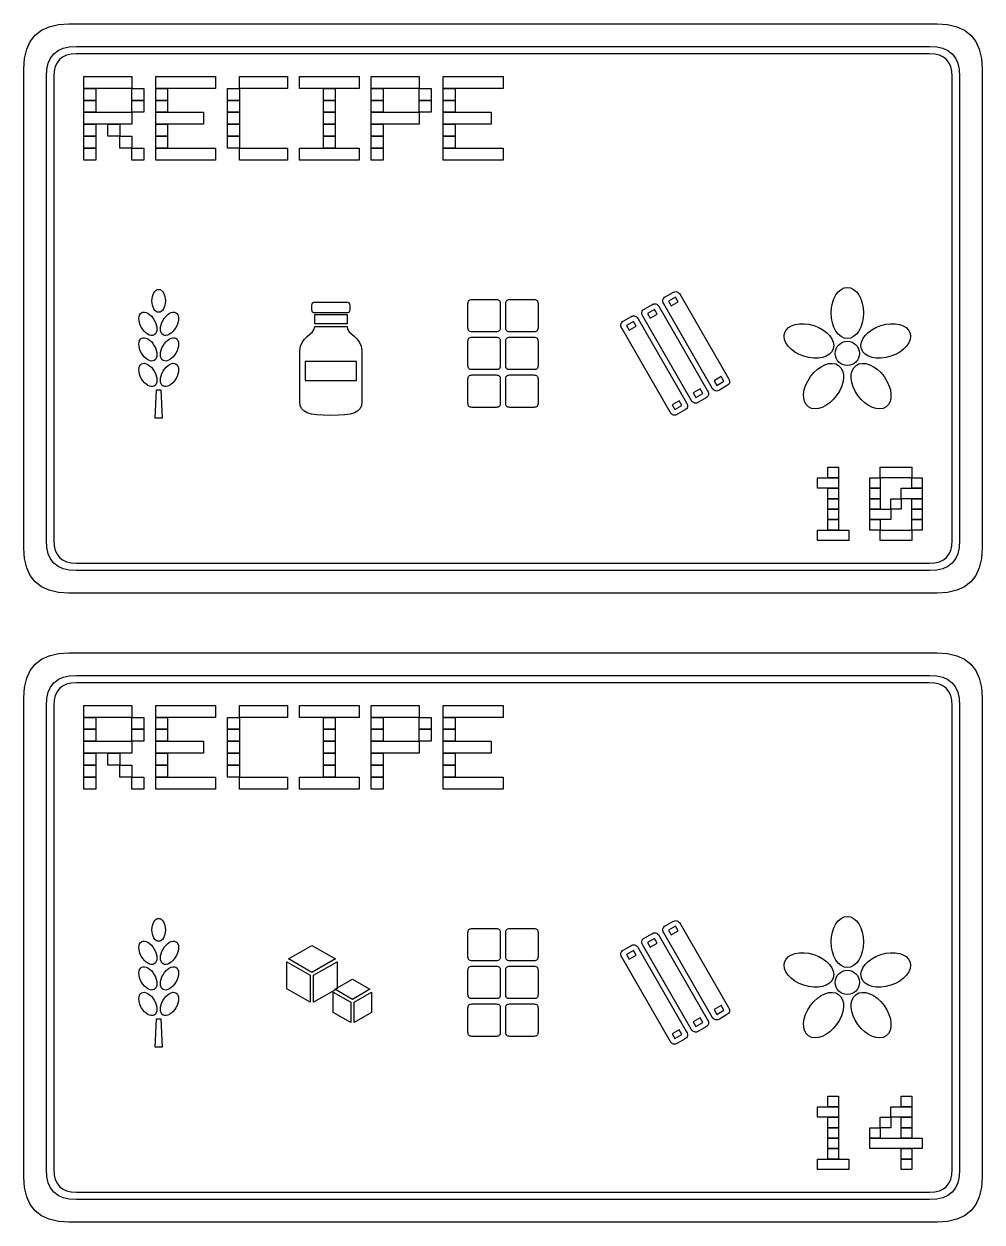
# Model space of a CAD drawing. Extents: x 4 to 296, y 4 to 595.
# Drawn here: x 72 to 136, y 147 to 227 of the extents above; entities that cross this region are included whole.
import ezdxf

# ---------------------------------------------------------------- set-up
doc = ezdxf.new("R2010")
doc.units = 0
doc.layers.add('CUT', color=1, linetype='CONTINUOUS')
doc.layers.add('RASTER', color=7, linetype='CONTINUOUS')

msp = doc.modelspace()

# ---------------------------------------------------------------- linework, layer by layer
at = {"layer": 'CUT'}
for points in [[(72, 224), (72.047, 224.703), (72.188, 225.313), (72.422, 225.828), (72.75, 226.25), (73.172, 226.578), (73.688, 226.813), (74.297, 226.953), (75, 227), (133, 227), (133.703, 226.953), (134.313, 226.813), (134.828, 226.578), (135.25, 226.25), (135.578, 225.828), (135.813, 225.313), (135.953, 224.703), (136, 224), (136, 192), (135.953, 191.297), (135.813, 190.688), (135.578, 190.172), (135.25, 189.75), (134.828, 189.422), (134.313, 189.188), (133.703, 189.047), (133, 189), (75, 189), (74.297, 189.047), (73.688, 189.188), (73.172, 189.422), (72.75, 189.75), (72.422, 190.172), (72.188, 190.688), (72.047, 191.297), (72, 192)], [(72, 182), (72.047, 182.703), (72.188, 183.313), (72.422, 183.828), (72.75, 184.25), (73.172, 184.578), (73.688, 184.813), (74.297, 184.953), (75, 185), (133, 185), (133.703, 184.953), (134.313, 184.813), (134.828, 184.578), (135.25, 184.25), (135.578, 183.828), (135.813, 183.313), (135.953, 182.703), (136, 182), (136, 150), (135.953, 149.297), (135.813, 148.688), (135.578, 148.172), (135.25, 147.75), (134.828, 147.422), (134.313, 147.188), (133.703, 147.047), (133, 147), (75, 147), (74.297, 147.047), (73.688, 147.188), (73.172, 147.422), (72.75, 147.75), (72.422, 148.172), (72.188, 148.688), (72.047, 149.297), (72, 150)]]:
    msp.add_lwpolyline(points, close=True, dxfattribs=at)
at = {"layer": 'RASTER'}
for points in [[(73.5, 223.5), (73.531, 223.969), (73.625, 224.375), (73.781, 224.719), (74, 225), (74.281, 225.219), (74.625, 225.375), (75.031, 225.469), (75.5, 225.5), (132.5, 225.5), (132.969, 225.469), (133.375, 225.375), (133.719, 225.219), (134, 225), (134.219, 224.719), (134.375, 224.375), (134.469, 223.969), (134.5, 223.5), (134.5, 192.5), (134.469, 192.031), (134.375, 191.625), (134.219, 191.281), (134, 191), (133.719, 190.781), (133.375, 190.625), (132.969, 190.531), (132.5, 190.5), (75.5, 190.5), (75.031, 190.531), (74.625, 190.625), (74.281, 190.781), (74, 191), (73.781, 191.281), (73.625, 191.625), (73.531, 192.031), (73.5, 192.5)], [(74, 223.5), (74, 192.5), (74.023, 192.148), (74.094, 191.844), (74.211, 191.586), (74.375, 191.375), (74.586, 191.211), (74.844, 191.094), (75.148, 191.023), (75.5, 191), (132.5, 191), (132.852, 191.023), (133.156, 191.094), (133.414, 191.211), (133.625, 191.375), (133.789, 191.586), (133.906, 191.844), (133.977, 192.148), (134, 192.5), (134, 223.5), (133.977, 223.852), (133.906, 224.156), (133.789, 224.414), (133.625, 224.625), (133.414, 224.789), (133.156, 224.906), (132.852, 224.977), (132.5, 225), (75.5, 225), (75.148, 224.977), (74.844, 224.906), (74.586, 224.789), (74.375, 224.625), (74.211, 224.414), (74.094, 224.156), (74.023, 223.852), (74, 223.5)], [(76, 223.5), (79.2, 223.5), (79.2, 222.7), (76, 222.7)], [(80.8, 223.5), (84.8, 223.5), (84.8, 222.7), (80.8, 222.7)], [(86.4, 223.5), (89.6, 223.5), (89.6, 222.7), (86.4, 222.7)], [(90.4, 223.5), (94.4, 223.5), (94.4, 222.7), (90.4, 222.7)], [(95.2, 223.5), (98.4, 223.5), (98.4, 222.7), (95.2, 222.7)], [(100, 223.5), (104, 223.5), (104, 222.7), (100, 222.7)], [(76, 222.7), (76.8, 222.7), (76.8, 221.9), (76, 221.9)], [(79.2, 222.7), (80, 222.7), (80, 221.9), (79.2, 221.9)], [(80.8, 222.7), (81.6, 222.7), (81.6, 221.9), (80.8, 221.9)], [(85.6, 222.7), (86.4, 222.7), (86.4, 221.9), (85.6, 221.9)], [(92, 222.7), (92.8, 222.7), (92.8, 221.9), (92, 221.9)], [(95.2, 222.7), (96, 222.7), (96, 221.9), (95.2, 221.9)], [(98.4, 222.7), (99.2, 222.7), (99.2, 221.9), (98.4, 221.9)], [(100, 222.7), (100.8, 222.7), (100.8, 221.9), (100, 221.9)], [(76, 221.9), (76.8, 221.9), (76.8, 221.1), (76, 221.1)], [(79.2, 221.9), (80, 221.9), (80, 221.1), (79.2, 221.1)], [(80.8, 221.9), (81.6, 221.9), (81.6, 221.1), (80.8, 221.1)], [(85.6, 221.9), (86.4, 221.9), (86.4, 221.1), (85.6, 221.1)], [(92, 221.9), (92.8, 221.9), (92.8, 221.1), (92, 221.1)], [(95.2, 221.9), (96, 221.9), (96, 221.1), (95.2, 221.1)], [(98.4, 221.9), (99.2, 221.9), (99.2, 221.1), (98.4, 221.1)], [(100, 221.9), (100.8, 221.9), (100.8, 221.1), (100, 221.1)], [(76, 221.1), (79.2, 221.1), (79.2, 220.3), (76, 220.3)], [(80.8, 221.1), (84, 221.1), (84, 220.3), (80.8, 220.3)], [(85.6, 221.1), (86.4, 221.1), (86.4, 220.3), (85.6, 220.3)], [(92, 221.1), (92.8, 221.1), (92.8, 220.3), (92, 220.3)], [(95.2, 221.1), (98.4, 221.1), (98.4, 220.3), (95.2, 220.3)], [(100, 221.1), (103.2, 221.1), (103.2, 220.3), (100, 220.3)], [(76, 220.3), (76.8, 220.3), (76.8, 219.5), (76, 219.5)], [(77.6, 220.3), (78.4, 220.3), (78.4, 219.5), (77.6, 219.5)], [(80.8, 220.3), (81.6, 220.3), (81.6, 219.5), (80.8, 219.5)], [(85.6, 220.3), (86.4, 220.3), (86.4, 219.5), (85.6, 219.5)], [(92, 220.3), (92.8, 220.3), (92.8, 219.5), (92, 219.5)], [(95.2, 220.3), (96, 220.3), (96, 219.5), (95.2, 219.5)], [(100, 220.3), (100.8, 220.3), (100.8, 219.5), (100, 219.5)], [(76, 219.5), (76.8, 219.5), (76.8, 218.7), (76, 218.7)], [(78.4, 219.5), (79.2, 219.5), (79.2, 218.7), (78.4, 218.7)], [(80.8, 219.5), (81.6, 219.5), (81.6, 218.7), (80.8, 218.7)], [(85.6, 219.5), (86.4, 219.5), (86.4, 218.7), (85.6, 218.7)], [(92, 219.5), (92.8, 219.5), (92.8, 218.7), (92, 218.7)], [(95.2, 219.5), (96, 219.5), (96, 218.7), (95.2, 218.7)], [(100, 219.5), (100.8, 219.5), (100.8, 218.7), (100, 218.7)], [(76, 218.7), (76.8, 218.7), (76.8, 217.9), (76, 217.9)], [(79.2, 218.7), (80, 218.7), (80, 217.9), (79.2, 217.9)], [(80.8, 218.7), (84.8, 218.7), (84.8, 217.9), (80.8, 217.9)], [(86.4, 218.7), (89.6, 218.7), (89.6, 217.9), (86.4, 217.9)], [(90.4, 218.7), (94.4, 218.7), (94.4, 217.9), (90.4, 217.9)], [(95.2, 218.7), (96, 218.7), (96, 217.9), (95.2, 217.9)], [(100, 218.7), (104, 218.7), (104, 217.9), (100, 217.9)], [(81.45, 208.51), (81.441, 208.356), (81.415, 208.212), (81.373, 208.082), (81.318, 207.969), (81.252, 207.876), (81.175, 207.805), (81.091, 207.761), (81, 207.745), (80.909, 207.761), (80.825, 207.805), (80.748, 207.876), (80.682, 207.969), (80.627, 208.082), (80.585, 208.212), (80.559, 208.356), (80.55, 208.51), (80.559, 208.664), (80.585, 208.808), (80.627, 208.938), (80.682, 209.051), (80.748, 209.144), (80.825, 209.215), (80.909, 209.259), (81, 209.275), (81.091, 209.259), (81.175, 209.215), (81.252, 209.144), (81.318, 209.051), (81.373, 208.938), (81.415, 208.808), (81.441, 208.664), (81.45, 208.51)], [(114.737, 208.301), (114.7, 208.377), (114.678, 208.449), (114.672, 208.516), (114.68, 208.58), (114.704, 208.639), (114.744, 208.694), (114.799, 208.746), (114.869, 208.793), (115.337, 209.063), (115.413, 209.1), (115.484, 209.122), (115.552, 209.129), (115.616, 209.12), (115.675, 209.096), (115.73, 209.056), (115.781, 209.001), (115.829, 208.931), (119.069, 203.319), (119.106, 203.243), (119.128, 203.171), (119.134, 203.104), (119.126, 203.04), (119.101, 202.981), (119.062, 202.926), (119.007, 202.874), (118.937, 202.827), (118.469, 202.557), (118.393, 202.52), (118.321, 202.498), (118.254, 202.491), (118.19, 202.5), (118.131, 202.524), (118.076, 202.564), (118.024, 202.619), (117.977, 202.689)], [(128.08, 207.7), (128.058, 207.355), (127.995, 207.034), (127.896, 206.744), (127.764, 206.491), (127.604, 206.282), (127.42, 206.124), (127.218, 206.025), (127, 205.99), (126.782, 206.025), (126.58, 206.124), (126.396, 206.282), (126.236, 206.491), (126.104, 206.744), (126.005, 207.034), (125.942, 207.355), (125.92, 207.7), (125.942, 208.045), (126.005, 208.366), (126.104, 208.656), (126.236, 208.909), (126.396, 209.118), (126.58, 209.276), (126.782, 209.375), (127, 209.41), (127.218, 209.375), (127.42, 209.276), (127.604, 209.118), (127.764, 208.909), (127.896, 208.656), (127.995, 208.366), (128.058, 208.045), (128.08, 207.7)], [(91.24, 208.24), (91.243, 208.282), (91.251, 208.319), (91.265, 208.35), (91.285, 208.375), (91.31, 208.395), (91.341, 208.409), (91.378, 208.417), (91.42, 208.42), (93.58, 208.42), (93.622, 208.417), (93.659, 208.409), (93.69, 208.395), (93.715, 208.375), (93.735, 208.35), (93.749, 208.319), (93.757, 208.282), (93.76, 208.24), (93.76, 207.88), (93.757, 207.838), (93.749, 207.801), (93.735, 207.77), (93.715, 207.745), (93.69, 207.725), (93.659, 207.711), (93.622, 207.703), (93.58, 207.7), (91.42, 207.7), (91.378, 207.703), (91.341, 207.711), (91.31, 207.725), (91.285, 207.745), (91.265, 207.77), (91.251, 207.801), (91.243, 207.838), (91.24, 207.88)], [(101.66, 208.33), (101.664, 208.393), (101.677, 208.448), (101.698, 208.495), (101.727, 208.532), (101.765, 208.562), (101.812, 208.583), (101.867, 208.596), (101.93, 208.6), (103.55, 208.6), (103.613, 208.596), (103.668, 208.583), (103.715, 208.562), (103.753, 208.533), (103.782, 208.495), (103.803, 208.448), (103.816, 208.393), (103.82, 208.33), (103.82, 206.71), (103.816, 206.647), (103.803, 206.592), (103.782, 206.545), (103.753, 206.507), (103.715, 206.478), (103.668, 206.457), (103.613, 206.444), (103.55, 206.44), (101.93, 206.44), (101.867, 206.444), (101.812, 206.457), (101.765, 206.478), (101.728, 206.508), (101.698, 206.545), (101.677, 206.592), (101.664, 206.647), (101.66, 206.71)], [(104.18, 208.33), (104.184, 208.393), (104.197, 208.448), (104.218, 208.495), (104.248, 208.532), (104.285, 208.562), (104.332, 208.583), (104.387, 208.596), (104.45, 208.6), (106.07, 208.6), (106.133, 208.596), (106.188, 208.583), (106.235, 208.562), (106.273, 208.533), (106.302, 208.495), (106.323, 208.448), (106.336, 208.393), (106.34, 208.33), (106.34, 206.71), (106.336, 206.647), (106.323, 206.592), (106.302, 206.545), (106.273, 206.507), (106.235, 206.478), (106.188, 206.457), (106.133, 206.444), (106.07, 206.44), (104.45, 206.44), (104.387, 206.444), (104.332, 206.457), (104.285, 206.478), (104.248, 206.508), (104.218, 206.545), (104.197, 206.592), (104.184, 206.647), (104.18, 206.71)], [(113.334, 207.491), (113.297, 207.567), (113.275, 207.639), (113.269, 207.706), (113.277, 207.77), (113.302, 207.829), (113.341, 207.884), (113.396, 207.936), (113.466, 207.983), (113.934, 208.253), (114.01, 208.29), (114.081, 208.312), (114.149, 208.319), (114.213, 208.31), (114.272, 208.286), (114.327, 208.246), (114.379, 208.191), (114.426, 208.121), (117.666, 202.509), (117.703, 202.433), (117.725, 202.361), (117.731, 202.294), (117.723, 202.23), (117.698, 202.171), (117.659, 202.116), (117.604, 202.064), (117.534, 202.017), (117.066, 201.747), (116.99, 201.71), (116.919, 201.688), (116.851, 201.681), (116.787, 201.69), (116.728, 201.714), (116.673, 201.754), (116.621, 201.809), (116.574, 201.879)], [(115.049, 208.481), (115.229, 208.169), (115.697, 208.439), (115.517, 208.751), (115.049, 208.481)], [(80.709, 207.227), (80.786, 207.073), (80.841, 206.92), (80.874, 206.771), (80.885, 206.631), (80.874, 206.504), (80.841, 206.394), (80.785, 206.304), (80.708, 206.24), (80.612, 206.205), (80.507, 206.201), (80.395, 206.228), (80.279, 206.281), (80.164, 206.361), (80.051, 206.464), (79.946, 206.588), (79.851, 206.733), (79.774, 206.887), (79.719, 207.04), (79.686, 207.189), (79.675, 207.329), (79.686, 207.456), (79.719, 207.566), (79.775, 207.656), (79.853, 207.72), (79.948, 207.755), (80.053, 207.759), (80.165, 207.732), (80.281, 207.679), (80.396, 207.599), (80.509, 207.496), (80.614, 207.372), (80.709, 207.227)], [(82.149, 206.733), (82.054, 206.588), (81.949, 206.464), (81.836, 206.361), (81.721, 206.281), (81.605, 206.228), (81.493, 206.201), (81.388, 206.205), (81.293, 206.24), (81.215, 206.304), (81.159, 206.394), (81.126, 206.504), (81.115, 206.631), (81.126, 206.771), (81.159, 206.92), (81.214, 207.073), (81.291, 207.227), (81.386, 207.372), (81.491, 207.496), (81.604, 207.599), (81.719, 207.679), (81.835, 207.732), (81.947, 207.759), (82.052, 207.755), (82.148, 207.72), (82.225, 207.656), (82.281, 207.566), (82.314, 207.456), (82.325, 207.329), (82.314, 207.189), (82.281, 207.04), (82.226, 206.887), (82.149, 206.733)], [(91.42, 207.61), (93.58, 207.61), (93.58, 206.98), (91.42, 206.98)], [(111.931, 206.681), (111.894, 206.757), (111.872, 206.829), (111.866, 206.896), (111.874, 206.96), (111.899, 207.019), (111.938, 207.074), (111.993, 207.126), (112.063, 207.173), (112.531, 207.443), (112.607, 207.48), (112.679, 207.502), (112.746, 207.509), (112.81, 207.5), (112.869, 207.476), (112.924, 207.436), (112.976, 207.381), (113.023, 207.311), (116.263, 201.699), (116.3, 201.623), (116.322, 201.551), (116.328, 201.484), (116.32, 201.42), (116.296, 201.361), (116.256, 201.306), (116.201, 201.254), (116.131, 201.207), (115.663, 200.937), (115.587, 200.9), (115.516, 200.878), (115.448, 200.871), (115.384, 200.88), (115.325, 200.904), (115.27, 200.944), (115.219, 200.999), (115.171, 201.069)], [(113.646, 207.671), (113.826, 207.359), (114.294, 207.629), (114.114, 207.941), (113.646, 207.671)], [(91.42, 206.8), (93.58, 206.8), (93.623, 206.612), (93.735, 206.446), (93.893, 206.287), (94.075, 206.125), (94.257, 205.946), (94.415, 205.737), (94.527, 205.486), (94.57, 205.18), (94.57, 201.76), (94.54, 201.515), (94.449, 201.316), (94.295, 201.159), (94.075, 201.04), (93.788, 200.955), (93.431, 200.899), (93.002, 200.869), (92.5, 200.86), (91.998, 200.869), (91.569, 200.899), (91.212, 200.955), (90.925, 201.04), (90.705, 201.159), (90.551, 201.316), (90.46, 201.515), (90.43, 201.76), (90.43, 205.18), (90.473, 205.486), (90.585, 205.737), (90.743, 205.946), (90.925, 206.125), (91.107, 206.287), (91.265, 206.446), (91.377, 206.612), (91.42, 206.8)], [(112.243, 206.861), (112.423, 206.549), (112.891, 206.819), (112.711, 207.131), (112.243, 206.861)], [(124.766, 206.861), (125.087, 206.734), (125.373, 206.575), (125.618, 206.391), (125.818, 206.187), (125.967, 205.97), (126.061, 205.747), (126.093, 205.524), (126.058, 205.306), (125.958, 205.11), (125.801, 204.948), (125.594, 204.822), (125.346, 204.734), (125.065, 204.687), (124.758, 204.682), (124.433, 204.722), (124.098, 204.807), (123.777, 204.935), (123.492, 205.094), (123.246, 205.278), (123.046, 205.482), (122.897, 205.698), (122.804, 205.921), (122.772, 206.145), (122.806, 206.363), (122.906, 206.559), (123.064, 206.721), (123.27, 206.847), (123.518, 206.934), (123.8, 206.982), (124.107, 206.986), (124.431, 206.947), (124.766, 206.861)], [(129.902, 204.807), (129.567, 204.722), (129.242, 204.682), (128.935, 204.687), (128.654, 204.734), (128.406, 204.822), (128.199, 204.948), (128.042, 205.11), (127.942, 205.306), (127.907, 205.524), (127.939, 205.747), (128.033, 205.97), (128.182, 206.187), (128.382, 206.391), (128.627, 206.575), (128.913, 206.734), (129.234, 206.861), (129.569, 206.947), (129.893, 206.986), (130.2, 206.982), (130.482, 206.934), (130.73, 206.847), (130.936, 206.721), (131.094, 206.559), (131.194, 206.363), (131.228, 206.145), (131.196, 205.921), (131.103, 205.698), (130.954, 205.482), (130.754, 205.278), (130.508, 205.094), (130.223, 204.935), (129.902, 204.807)], [(80.709, 205.517), (80.786, 205.363), (80.841, 205.21), (80.874, 205.061), (80.885, 204.921), (80.874, 204.794), (80.841, 204.684), (80.785, 204.594), (80.708, 204.53), (80.612, 204.495), (80.507, 204.491), (80.395, 204.518), (80.279, 204.571), (80.164, 204.651), (80.051, 204.754), (79.946, 204.878), (79.851, 205.023), (79.774, 205.177), (79.719, 205.33), (79.686, 205.479), (79.675, 205.619), (79.686, 205.746), (79.719, 205.856), (79.775, 205.946), (79.853, 206.01), (79.948, 206.045), (80.053, 206.049), (80.165, 206.022), (80.281, 205.969), (80.396, 205.889), (80.509, 205.786), (80.614, 205.662), (80.709, 205.517)], [(82.149, 205.023), (82.054, 204.878), (81.949, 204.754), (81.836, 204.651), (81.721, 204.571), (81.605, 204.518), (81.493, 204.491), (81.388, 204.495), (81.293, 204.53), (81.215, 204.594), (81.159, 204.684), (81.126, 204.794), (81.115, 204.921), (81.126, 205.061), (81.159, 205.21), (81.214, 205.363), (81.291, 205.517), (81.386, 205.662), (81.491, 205.786), (81.604, 205.889), (81.719, 205.969), (81.835, 206.022), (81.947, 206.049), (82.052, 206.045), (82.148, 206.01), (82.225, 205.946), (82.281, 205.856), (82.314, 205.746), (82.325, 205.619), (82.314, 205.479), (82.281, 205.33), (82.226, 205.177), (82.149, 205.023)], [(101.66, 205.81), (101.664, 205.873), (101.677, 205.928), (101.698, 205.975), (101.727, 206.013), (101.765, 206.042), (101.812, 206.063), (101.867, 206.076), (101.93, 206.08), (103.55, 206.08), (103.613, 206.076), (103.668, 206.063), (103.715, 206.042), (103.753, 206.013), (103.782, 205.975), (103.803, 205.928), (103.816, 205.873), (103.82, 205.81), (103.82, 204.19), (103.816, 204.127), (103.803, 204.072), (103.782, 204.025), (103.753, 203.988), (103.715, 203.958), (103.668, 203.937), (103.613, 203.924), (103.55, 203.92), (101.93, 203.92), (101.867, 203.924), (101.812, 203.937), (101.765, 203.958), (101.728, 203.987), (101.698, 204.025), (101.677, 204.072), (101.664, 204.127), (101.66, 204.19)], [(104.18, 205.81), (104.184, 205.873), (104.197, 205.928), (104.218, 205.975), (104.248, 206.013), (104.285, 206.042), (104.332, 206.063), (104.387, 206.076), (104.45, 206.08), (106.07, 206.08), (106.133, 206.076), (106.188, 206.063), (106.235, 206.042), (106.273, 206.013), (106.302, 205.975), (106.323, 205.928), (106.336, 205.873), (106.34, 205.81), (106.34, 204.19), (106.336, 204.127), (106.323, 204.072), (106.302, 204.025), (106.273, 203.988), (106.235, 203.958), (106.188, 203.937), (106.133, 203.924), (106.07, 203.92), (104.45, 203.92), (104.387, 203.924), (104.332, 203.937), (104.285, 203.958), (104.248, 203.987), (104.218, 204.025), (104.197, 204.072), (104.184, 204.127), (104.18, 204.19)], [(80.709, 203.808), (80.786, 203.653), (80.841, 203.5), (80.874, 203.351), (80.885, 203.211), (80.874, 203.084), (80.841, 202.974), (80.785, 202.884), (80.708, 202.82), (80.612, 202.785), (80.507, 202.781), (80.395, 202.808), (80.279, 202.861), (80.164, 202.941), (80.051, 203.044), (79.946, 203.168), (79.851, 203.313), (79.774, 203.467), (79.719, 203.62), (79.686, 203.769), (79.675, 203.909), (79.686, 204.036), (79.719, 204.146), (79.775, 204.236), (79.853, 204.3), (79.948, 204.335), (80.053, 204.339), (80.165, 204.312), (80.281, 204.259), (80.396, 204.179), (80.509, 204.076), (80.614, 203.952), (80.709, 203.808)], [(82.149, 203.313), (82.054, 203.168), (81.949, 203.044), (81.836, 202.941), (81.721, 202.861), (81.605, 202.808), (81.493, 202.781), (81.388, 202.785), (81.293, 202.82), (81.215, 202.884), (81.159, 202.974), (81.126, 203.084), (81.115, 203.211), (81.126, 203.351), (81.159, 203.5), (81.214, 203.653), (81.291, 203.808), (81.386, 203.952), (81.491, 204.076), (81.604, 204.179), (81.719, 204.259), (81.835, 204.312), (81.947, 204.339), (82.052, 204.335), (82.148, 204.3), (82.225, 204.236), (82.281, 204.146), (82.314, 204.036), (82.325, 203.909), (82.314, 203.769), (82.281, 203.62), (82.226, 203.467), (82.149, 203.313)], [(90.79, 204.46), (90.79, 203.2), (94.21, 203.2), (94.21, 204.46), (90.79, 204.46)], [(124.539, 203.45), (124.76, 203.716), (124.999, 203.939), (125.25, 204.116), (125.506, 204.243), (125.758, 204.318), (125.999, 204.337), (126.222, 204.299), (126.418, 204.199), (126.574, 204.043), (126.679, 203.843), (126.735, 203.608), (126.742, 203.345), (126.699, 203.063), (126.609, 202.769), (126.472, 202.473), (126.287, 202.181), (126.066, 201.915), (125.827, 201.692), (125.576, 201.516), (125.32, 201.389), (125.068, 201.314), (124.827, 201.294), (124.604, 201.332), (124.408, 201.432), (124.252, 201.588), (124.147, 201.788), (124.091, 202.023), (124.084, 202.286), (124.126, 202.569), (124.217, 202.862), (124.354, 203.159), (124.539, 203.45)], [(127.713, 202.181), (127.528, 202.473), (127.391, 202.769), (127.301, 203.063), (127.258, 203.345), (127.265, 203.608), (127.321, 203.843), (127.426, 204.043), (127.582, 204.199), (127.778, 204.299), (128.001, 204.337), (128.242, 204.318), (128.494, 204.243), (128.75, 204.116), (129.001, 203.939), (129.24, 203.716), (129.461, 203.45), (129.646, 203.159), (129.783, 202.862), (129.874, 202.569), (129.916, 202.286), (129.909, 202.023), (129.853, 201.788), (129.748, 201.588), (129.592, 201.432), (129.396, 201.332), (129.173, 201.294), (128.932, 201.314), (128.68, 201.389), (128.424, 201.516), (128.173, 201.692), (127.934, 201.915), (127.713, 202.181)], [(101.66, 203.29), (101.664, 203.353), (101.677, 203.408), (101.698, 203.455), (101.727, 203.493), (101.765, 203.522), (101.812, 203.543), (101.867, 203.556), (101.93, 203.56), (103.55, 203.56), (103.613, 203.556), (103.668, 203.543), (103.715, 203.522), (103.753, 203.493), (103.782, 203.455), (103.803, 203.408), (103.816, 203.353), (103.82, 203.29), (103.82, 201.67), (103.816, 201.607), (103.803, 201.552), (103.782, 201.505), (103.753, 201.467), (103.715, 201.438), (103.668, 201.417), (103.613, 201.404), (103.55, 201.4), (101.93, 201.4), (101.867, 201.404), (101.812, 201.417), (101.765, 201.438), (101.728, 201.467), (101.698, 201.505), (101.677, 201.552), (101.664, 201.607), (101.66, 201.67)], [(104.18, 203.29), (104.184, 203.353), (104.197, 203.408), (104.218, 203.455), (104.248, 203.493), (104.285, 203.522), (104.332, 203.543), (104.387, 203.556), (104.45, 203.56), (106.07, 203.56), (106.133, 203.556), (106.188, 203.543), (106.235, 203.522), (106.273, 203.493), (106.302, 203.455), (106.323, 203.408), (106.336, 203.353), (106.34, 203.29), (106.34, 201.67), (106.336, 201.607), (106.323, 201.552), (106.302, 201.505), (106.273, 201.467), (106.235, 201.438), (106.188, 201.417), (106.133, 201.404), (106.07, 201.4), (104.45, 201.4), (104.387, 201.404), (104.332, 201.417), (104.285, 201.438), (104.248, 201.467), (104.218, 201.505), (104.197, 201.552), (104.184, 201.607), (104.18, 201.67)], [(118.109, 203.181), (118.289, 202.869), (118.757, 203.139), (118.577, 203.451), (118.109, 203.181)], [(80.865, 202.57), (81.135, 202.57), (81.225, 200.68), (80.775, 200.68)], [(116.706, 202.371), (116.886, 202.059), (117.354, 202.329), (117.174, 202.641), (116.706, 202.371)], [(115.303, 201.561), (115.483, 201.249), (115.951, 201.519), (115.771, 201.831), (115.303, 201.561)], [(125.7, 197.4), (126.4, 197.4), (126.4, 196.7), (125.7, 196.7)], [(129.2, 197.4), (131.3, 197.4), (131.3, 196.7), (129.2, 196.7)], [(125, 196.7), (126.4, 196.7), (126.4, 196), (125, 196)], [(125.7, 196), (126.4, 196), (126.4, 195.3), (125.7, 195.3)], [(128.5, 196.7), (129.2, 196.7), (129.2, 196), (128.5, 196)], [(128.5, 196), (129.2, 196), (129.2, 195.3), (128.5, 195.3)], [(130.6, 196), (132, 196), (132, 195.3), (130.6, 195.3)], [(131.3, 196.7), (132, 196.7), (132, 196), (131.3, 196)], [(125.7, 195.3), (126.4, 195.3), (126.4, 194.6), (125.7, 194.6)], [(128.5, 195.3), (129.2, 195.3), (129.2, 194.6), (128.5, 194.6)], [(129.9, 195.3), (130.6, 195.3), (130.6, 194.6), (129.9, 194.6)], [(131.3, 195.3), (132, 195.3), (132, 194.6), (131.3, 194.6)], [(125.7, 194.6), (126.4, 194.6), (126.4, 193.9), (125.7, 193.9)], [(128.5, 194.6), (129.9, 194.6), (129.9, 193.9), (128.5, 193.9)], [(131.3, 194.6), (132, 194.6), (132, 193.9), (131.3, 193.9)], [(125.7, 193.9), (126.4, 193.9), (126.4, 193.2), (125.7, 193.2)], [(128.5, 193.9), (129.2, 193.9), (129.2, 193.2), (128.5, 193.2)], [(131.3, 193.9), (132, 193.9), (132, 193.2), (131.3, 193.2)], [(125, 193.2), (127.1, 193.2), (127.1, 192.5), (125, 192.5)], [(129.2, 193.2), (131.3, 193.2), (131.3, 192.5), (129.2, 192.5)], [(73.5, 181.5), (73.531, 181.969), (73.625, 182.375), (73.781, 182.719), (74, 183), (74.281, 183.219), (74.625, 183.375), (75.031, 183.469), (75.5, 183.5), (132.5, 183.5), (132.969, 183.469), (133.375, 183.375), (133.719, 183.219), (134, 183), (134.219, 182.719), (134.375, 182.375), (134.469, 181.969), (134.5, 181.5), (134.5, 150.5), (134.469, 150.031), (134.375, 149.625), (134.219, 149.281), (134, 149), (133.719, 148.781), (133.375, 148.625), (132.969, 148.531), (132.5, 148.5), (75.5, 148.5), (75.031, 148.531), (74.625, 148.625), (74.281, 148.781), (74, 149), (73.781, 149.281), (73.625, 149.625), (73.531, 150.031), (73.5, 150.5)], [(74, 181.5), (74, 150.5), (74.023, 150.148), (74.094, 149.844), (74.211, 149.586), (74.375, 149.375), (74.586, 149.211), (74.844, 149.094), (75.148, 149.023), (75.5, 149), (132.5, 149), (132.852, 149.023), (133.156, 149.094), (133.414, 149.211), (133.625, 149.375), (133.789, 149.586), (133.906, 149.844), (133.977, 150.148), (134, 150.5), (134, 181.5), (133.977, 181.852), (133.906, 182.156), (133.789, 182.414), (133.625, 182.625), (133.414, 182.789), (133.156, 182.906), (132.852, 182.977), (132.5, 183), (75.5, 183), (75.148, 182.977), (74.844, 182.906), (74.586, 182.789), (74.375, 182.625), (74.211, 182.414), (74.094, 182.156), (74.023, 181.852), (74, 181.5)], [(76, 181.5), (79.2, 181.5), (79.2, 180.7), (76, 180.7)], [(80.8, 181.5), (84.8, 181.5), (84.8, 180.7), (80.8, 180.7)], [(86.4, 181.5), (89.6, 181.5), (89.6, 180.7), (86.4, 180.7)], [(90.4, 181.5), (94.4, 181.5), (94.4, 180.7), (90.4, 180.7)], [(95.2, 181.5), (98.4, 181.5), (98.4, 180.7), (95.2, 180.7)], [(100, 181.5), (104, 181.5), (104, 180.7), (100, 180.7)], [(76, 180.7), (76.8, 180.7), (76.8, 179.9), (76, 179.9)], [(79.2, 180.7), (80, 180.7), (80, 179.9), (79.2, 179.9)], [(80.8, 180.7), (81.6, 180.7), (81.6, 179.9), (80.8, 179.9)], [(85.6, 180.7), (86.4, 180.7), (86.4, 179.9), (85.6, 179.9)], [(92, 180.7), (92.8, 180.7), (92.8, 179.9), (92, 179.9)], [(95.2, 180.7), (96, 180.7), (96, 179.9), (95.2, 179.9)], [(98.4, 180.7), (99.2, 180.7), (99.2, 179.9), (98.4, 179.9)], [(100, 180.7), (100.8, 180.7), (100.8, 179.9), (100, 179.9)], [(76, 179.9), (76.8, 179.9), (76.8, 179.1), (76, 179.1)], [(79.2, 179.9), (80, 179.9), (80, 179.1), (79.2, 179.1)], [(80.8, 179.9), (81.6, 179.9), (81.6, 179.1), (80.8, 179.1)], [(85.6, 179.9), (86.4, 179.9), (86.4, 179.1), (85.6, 179.1)], [(92, 179.9), (92.8, 179.9), (92.8, 179.1), (92, 179.1)], [(95.2, 179.9), (96, 179.9), (96, 179.1), (95.2, 179.1)], [(98.4, 179.9), (99.2, 179.9), (99.2, 179.1), (98.4, 179.1)], [(100, 179.9), (100.8, 179.9), (100.8, 179.1), (100, 179.1)], [(76, 179.1), (79.2, 179.1), (79.2, 178.3), (76, 178.3)], [(80.8, 179.1), (84, 179.1), (84, 178.3), (80.8, 178.3)], [(85.6, 179.1), (86.4, 179.1), (86.4, 178.3), (85.6, 178.3)], [(92, 179.1), (92.8, 179.1), (92.8, 178.3), (92, 178.3)], [(95.2, 179.1), (98.4, 179.1), (98.4, 178.3), (95.2, 178.3)], [(100, 179.1), (103.2, 179.1), (103.2, 178.3), (100, 178.3)], [(76, 178.3), (76.8, 178.3), (76.8, 177.5), (76, 177.5)], [(77.6, 178.3), (78.4, 178.3), (78.4, 177.5), (77.6, 177.5)], [(80.8, 178.3), (81.6, 178.3), (81.6, 177.5), (80.8, 177.5)], [(85.6, 178.3), (86.4, 178.3), (86.4, 177.5), (85.6, 177.5)], [(92, 178.3), (92.8, 178.3), (92.8, 177.5), (92, 177.5)], [(95.2, 178.3), (96, 178.3), (96, 177.5), (95.2, 177.5)], [(100, 178.3), (100.8, 178.3), (100.8, 177.5), (100, 177.5)], [(76, 177.5), (76.8, 177.5), (76.8, 176.7), (76, 176.7)], [(78.4, 177.5), (79.2, 177.5), (79.2, 176.7), (78.4, 176.7)], [(80.8, 177.5), (81.6, 177.5), (81.6, 176.7), (80.8, 176.7)], [(85.6, 177.5), (86.4, 177.5), (86.4, 176.7), (85.6, 176.7)], [(92, 177.5), (92.8, 177.5), (92.8, 176.7), (92, 176.7)], [(95.2, 177.5), (96, 177.5), (96, 176.7), (95.2, 176.7)], [(100, 177.5), (100.8, 177.5), (100.8, 176.7), (100, 176.7)], [(76, 176.7), (76.8, 176.7), (76.8, 175.9), (76, 175.9)], [(79.2, 176.7), (80, 176.7), (80, 175.9), (79.2, 175.9)], [(80.8, 176.7), (84.8, 176.7), (84.8, 175.9), (80.8, 175.9)], [(86.4, 176.7), (89.6, 176.7), (89.6, 175.9), (86.4, 175.9)], [(90.4, 176.7), (94.4, 176.7), (94.4, 175.9), (90.4, 175.9)], [(95.2, 176.7), (96, 176.7), (96, 175.9), (95.2, 175.9)], [(100, 176.7), (104, 176.7), (104, 175.9), (100, 175.9)], [(81.45, 166.51), (81.441, 166.356), (81.415, 166.212), (81.373, 166.082), (81.318, 165.969), (81.252, 165.876), (81.175, 165.805), (81.091, 165.761), (81, 165.745), (80.909, 165.761), (80.825, 165.805), (80.748, 165.876), (80.682, 165.969), (80.627, 166.082), (80.585, 166.212), (80.559, 166.356), (80.55, 166.51), (80.559, 166.664), (80.585, 166.808), (80.627, 166.938), (80.682, 167.051), (80.748, 167.144), (80.825, 167.215), (80.909, 167.259), (81, 167.275), (81.091, 167.259), (81.175, 167.215), (81.252, 167.144), (81.318, 167.051), (81.373, 166.938), (81.415, 166.808), (81.441, 166.664), (81.45, 166.51)], [(128.08, 165.7), (128.058, 165.355), (127.995, 165.034), (127.896, 164.744), (127.764, 164.491), (127.604, 164.282), (127.42, 164.124), (127.218, 164.025), (127, 163.99), (126.782, 164.025), (126.58, 164.124), (126.396, 164.282), (126.236, 164.491), (126.104, 164.744), (126.005, 165.034), (125.942, 165.355), (125.92, 165.7), (125.942, 166.045), (126.005, 166.366), (126.104, 166.656), (126.236, 166.909), (126.396, 167.118), (126.58, 167.276), (126.782, 167.375), (127, 167.41), (127.218, 167.375), (127.42, 167.276), (127.604, 167.118), (127.764, 166.909), (127.896, 166.656), (127.995, 166.366), (128.058, 166.045), (128.08, 165.7)], [(101.66, 166.33), (101.664, 166.393), (101.677, 166.448), (101.698, 166.495), (101.727, 166.532), (101.765, 166.562), (101.812, 166.583), (101.867, 166.596), (101.93, 166.6), (103.55, 166.6), (103.613, 166.596), (103.668, 166.583), (103.715, 166.562), (103.753, 166.533), (103.782, 166.495), (103.803, 166.448), (103.816, 166.393), (103.82, 166.33), (103.82, 164.71), (103.816, 164.647), (103.803, 164.592), (103.782, 164.545), (103.753, 164.507), (103.715, 164.478), (103.668, 164.457), (103.613, 164.444), (103.55, 164.44), (101.93, 164.44), (101.867, 164.444), (101.812, 164.457), (101.765, 164.478), (101.728, 164.508), (101.698, 164.545), (101.677, 164.592), (101.664, 164.647), (101.66, 164.71)], [(104.18, 166.33), (104.184, 166.393), (104.197, 166.448), (104.218, 166.495), (104.248, 166.532), (104.285, 166.562), (104.332, 166.583), (104.387, 166.596), (104.45, 166.6), (106.07, 166.6), (106.133, 166.596), (106.188, 166.583), (106.235, 166.562), (106.273, 166.533), (106.302, 166.495), (106.323, 166.448), (106.336, 166.393), (106.34, 166.33), (106.34, 164.71), (106.336, 164.647), (106.323, 164.592), (106.302, 164.545), (106.273, 164.507), (106.235, 164.478), (106.188, 164.457), (106.133, 164.444), (106.07, 164.44), (104.45, 164.44), (104.387, 164.444), (104.332, 164.457), (104.285, 164.478), (104.248, 164.508), (104.218, 164.545), (104.197, 164.592), (104.184, 164.647), (104.18, 164.71)], [(114.737, 166.301), (114.7, 166.377), (114.678, 166.449), (114.672, 166.516), (114.68, 166.58), (114.704, 166.639), (114.744, 166.694), (114.799, 166.746), (114.869, 166.793), (115.337, 167.063), (115.413, 167.1), (115.484, 167.122), (115.552, 167.129), (115.616, 167.12), (115.675, 167.096), (115.73, 167.056), (115.781, 167.001), (115.829, 166.931), (119.069, 161.319), (119.106, 161.243), (119.128, 161.171), (119.134, 161.104), (119.126, 161.04), (119.101, 160.981), (119.062, 160.926), (119.007, 160.874), (118.937, 160.827), (118.469, 160.557), (118.393, 160.52), (118.321, 160.498), (118.254, 160.491), (118.19, 160.5), (118.131, 160.524), (118.076, 160.564), (118.024, 160.619), (117.977, 160.689)], [(115.049, 166.481), (115.229, 166.169), (115.697, 166.439), (115.517, 166.751), (115.049, 166.481)], [(80.709, 165.227), (80.786, 165.073), (80.841, 164.92), (80.874, 164.771), (80.885, 164.631), (80.874, 164.504), (80.841, 164.394), (80.785, 164.304), (80.708, 164.24), (80.612, 164.205), (80.507, 164.201), (80.395, 164.228), (80.279, 164.281), (80.164, 164.361), (80.051, 164.464), (79.946, 164.588), (79.851, 164.733), (79.774, 164.887), (79.719, 165.04), (79.686, 165.189), (79.675, 165.329), (79.686, 165.456), (79.719, 165.566), (79.775, 165.656), (79.853, 165.72), (79.948, 165.755), (80.053, 165.759), (80.165, 165.732), (80.281, 165.679), (80.396, 165.599), (80.509, 165.496), (80.614, 165.372), (80.709, 165.227)], [(82.149, 164.733), (82.054, 164.588), (81.949, 164.464), (81.836, 164.361), (81.721, 164.281), (81.605, 164.228), (81.493, 164.201), (81.388, 164.205), (81.293, 164.24), (81.215, 164.304), (81.159, 164.394), (81.126, 164.504), (81.115, 164.631), (81.126, 164.771), (81.159, 164.92), (81.214, 165.073), (81.291, 165.227), (81.386, 165.372), (81.491, 165.496), (81.604, 165.599), (81.719, 165.679), (81.835, 165.732), (81.947, 165.759), (82.052, 165.755), (82.148, 165.72), (82.225, 165.656), (82.281, 165.566), (82.314, 165.456), (82.325, 165.329), (82.314, 165.189), (82.281, 165.04), (82.226, 164.887), (82.149, 164.733)], [(113.334, 165.491), (113.297, 165.567), (113.275, 165.639), (113.269, 165.706), (113.277, 165.77), (113.302, 165.829), (113.341, 165.884), (113.396, 165.936), (113.466, 165.983), (113.934, 166.253), (114.01, 166.29), (114.081, 166.312), (114.149, 166.319), (114.213, 166.31), (114.272, 166.286), (114.327, 166.246), (114.379, 166.191), (114.426, 166.121), (117.666, 160.509), (117.703, 160.433), (117.725, 160.361), (117.731, 160.294), (117.723, 160.23), (117.698, 160.171), (117.659, 160.116), (117.604, 160.064), (117.534, 160.017), (117.066, 159.747), (116.99, 159.71), (116.919, 159.688), (116.851, 159.681), (116.787, 159.69), (116.728, 159.714), (116.673, 159.754), (116.621, 159.809), (116.574, 159.879)], [(113.646, 165.671), (113.826, 165.359), (114.294, 165.629), (114.114, 165.941), (113.646, 165.671)], [(91.24, 165.466), (92.806, 164.566), (91.24, 163.666), (89.674, 164.566)], [(111.931, 164.681), (111.894, 164.757), (111.872, 164.829), (111.866, 164.896), (111.874, 164.96), (111.899, 165.019), (111.938, 165.074), (111.993, 165.126), (112.063, 165.173), (112.531, 165.443), (112.607, 165.48), (112.679, 165.502), (112.746, 165.509), (112.81, 165.5), (112.869, 165.476), (112.924, 165.436), (112.976, 165.381), (113.023, 165.311), (116.263, 159.699), (116.3, 159.623), (116.322, 159.551), (116.328, 159.484), (116.32, 159.42), (116.296, 159.361), (116.256, 159.306), (116.201, 159.254), (116.131, 159.207), (115.663, 158.937), (115.587, 158.9), (115.516, 158.878), (115.448, 158.871), (115.384, 158.88), (115.325, 158.904), (115.27, 158.944), (115.219, 158.999), (115.171, 159.069)], [(112.243, 164.861), (112.423, 164.549), (112.891, 164.819), (112.711, 165.131), (112.243, 164.861)], [(124.766, 164.861), (125.087, 164.734), (125.373, 164.575), (125.618, 164.391), (125.818, 164.187), (125.967, 163.97), (126.061, 163.747), (126.093, 163.524), (126.058, 163.306), (125.958, 163.11), (125.801, 162.948), (125.594, 162.822), (125.346, 162.734), (125.065, 162.687), (124.758, 162.682), (124.433, 162.722), (124.098, 162.807), (123.777, 162.935), (123.492, 163.094), (123.246, 163.278), (123.046, 163.482), (122.897, 163.698), (122.804, 163.921), (122.772, 164.145), (122.806, 164.363), (122.906, 164.559), (123.064, 164.721), (123.27, 164.847), (123.518, 164.934), (123.8, 164.982), (124.107, 164.986), (124.431, 164.947), (124.766, 164.861)], [(129.902, 162.807), (129.567, 162.722), (129.242, 162.682), (128.935, 162.687), (128.654, 162.734), (128.406, 162.822), (128.199, 162.948), (128.042, 163.11), (127.942, 163.306), (127.907, 163.524), (127.939, 163.747), (128.033, 163.97), (128.182, 164.187), (128.382, 164.391), (128.627, 164.575), (128.913, 164.734), (129.234, 164.861), (129.569, 164.947), (129.893, 164.986), (130.2, 164.982), (130.482, 164.934), (130.73, 164.847), (130.936, 164.721), (131.094, 164.559), (131.194, 164.363), (131.228, 164.145), (131.196, 163.921), (131.103, 163.698), (130.954, 163.482), (130.754, 163.278), (130.508, 163.094), (130.223, 162.935), (129.902, 162.807)], [(80.709, 163.517), (80.786, 163.363), (80.841, 163.21), (80.874, 163.061), (80.885, 162.921), (80.874, 162.794), (80.841, 162.684), (80.785, 162.594), (80.708, 162.53), (80.612, 162.495), (80.507, 162.491), (80.395, 162.518), (80.279, 162.571), (80.164, 162.651), (80.051, 162.754), (79.946, 162.878), (79.851, 163.023), (79.774, 163.177), (79.719, 163.33), (79.686, 163.479), (79.675, 163.619), (79.686, 163.746), (79.719, 163.856), (79.775, 163.946), (79.853, 164.01), (79.948, 164.045), (80.053, 164.049), (80.165, 164.022), (80.281, 163.969), (80.396, 163.889), (80.509, 163.786), (80.614, 163.662), (80.709, 163.517)], [(82.149, 163.023), (82.054, 162.878), (81.949, 162.754), (81.836, 162.651), (81.721, 162.571), (81.605, 162.518), (81.493, 162.491), (81.388, 162.495), (81.293, 162.53), (81.215, 162.594), (81.159, 162.684), (81.126, 162.794), (81.115, 162.921), (81.126, 163.061), (81.159, 163.21), (81.214, 163.363), (81.291, 163.517), (81.386, 163.662), (81.491, 163.786), (81.604, 163.889), (81.719, 163.969), (81.835, 164.022), (81.947, 164.049), (82.052, 164.045), (82.148, 164.01), (82.225, 163.946), (82.281, 163.856), (82.314, 163.746), (82.325, 163.619), (82.314, 163.479), (82.281, 163.33), (82.226, 163.177), (82.149, 163.023)], [(89.564, 164.377), (91.13, 163.477), (91.13, 161.677), (89.564, 162.577)], [(91.35, 163.477), (92.916, 164.377), (92.916, 162.577), (91.35, 161.677)], [(101.66, 163.81), (101.664, 163.873), (101.677, 163.928), (101.698, 163.975), (101.727, 164.013), (101.765, 164.042), (101.812, 164.063), (101.867, 164.076), (101.93, 164.08), (103.55, 164.08), (103.613, 164.076), (103.668, 164.063), (103.715, 164.042), (103.753, 164.013), (103.782, 163.975), (103.803, 163.928), (103.816, 163.873), (103.82, 163.81), (103.82, 162.19), (103.816, 162.127), (103.803, 162.072), (103.782, 162.025), (103.753, 161.988), (103.715, 161.958), (103.668, 161.937), (103.613, 161.924), (103.55, 161.92), (101.93, 161.92), (101.867, 161.924), (101.812, 161.937), (101.765, 161.958), (101.728, 161.987), (101.698, 162.025), (101.677, 162.072), (101.664, 162.127), (101.66, 162.19)], [(104.18, 163.81), (104.184, 163.873), (104.197, 163.928), (104.218, 163.975), (104.248, 164.013), (104.285, 164.042), (104.332, 164.063), (104.387, 164.076), (104.45, 164.08), (106.07, 164.08), (106.133, 164.076), (106.188, 164.063), (106.235, 164.042), (106.273, 164.013), (106.302, 163.975), (106.323, 163.928), (106.336, 163.873), (106.34, 163.81), (106.34, 162.19), (106.336, 162.127), (106.323, 162.072), (106.302, 162.025), (106.273, 161.988), (106.235, 161.958), (106.188, 161.937), (106.133, 161.924), (106.07, 161.92), (104.45, 161.92), (104.387, 161.924), (104.332, 161.937), (104.285, 161.958), (104.248, 161.987), (104.218, 162.025), (104.197, 162.072), (104.184, 162.127), (104.18, 162.19)], [(93.94, 163.216), (95.114, 162.541), (93.94, 161.866), (92.766, 162.541)], [(80.709, 161.808), (80.786, 161.653), (80.841, 161.5), (80.874, 161.351), (80.885, 161.211), (80.874, 161.084), (80.841, 160.974), (80.785, 160.884), (80.708, 160.82), (80.612, 160.785), (80.507, 160.781), (80.395, 160.808), (80.279, 160.861), (80.164, 160.941), (80.051, 161.044), (79.946, 161.168), (79.851, 161.313), (79.774, 161.467), (79.719, 161.62), (79.686, 161.769), (79.675, 161.909), (79.686, 162.036), (79.719, 162.146), (79.775, 162.236), (79.853, 162.3), (79.948, 162.335), (80.053, 162.339), (80.165, 162.312), (80.281, 162.259), (80.396, 162.179), (80.509, 162.076), (80.614, 161.952), (80.709, 161.808)], [(82.149, 161.313), (82.054, 161.168), (81.949, 161.044), (81.836, 160.941), (81.721, 160.861), (81.605, 160.808), (81.493, 160.781), (81.388, 160.785), (81.293, 160.82), (81.215, 160.884), (81.159, 160.974), (81.126, 161.084), (81.115, 161.211), (81.126, 161.351), (81.159, 161.5), (81.214, 161.653), (81.291, 161.808), (81.386, 161.952), (81.491, 162.076), (81.604, 162.179), (81.719, 162.259), (81.835, 162.312), (81.947, 162.339), (82.052, 162.335), (82.148, 162.3), (82.225, 162.236), (82.281, 162.146), (82.314, 162.036), (82.325, 161.909), (82.314, 161.769), (82.281, 161.62), (82.226, 161.467), (82.149, 161.313)], [(92.656, 162.352), (93.83, 161.677), (93.83, 160.327), (92.656, 161.002)], [(94.05, 161.677), (95.224, 162.352), (95.224, 161.002), (94.05, 160.327)], [(124.539, 161.45), (124.76, 161.716), (124.999, 161.939), (125.25, 162.116), (125.506, 162.243), (125.758, 162.318), (125.999, 162.337), (126.222, 162.299), (126.418, 162.199), (126.574, 162.043), (126.679, 161.843), (126.735, 161.608), (126.742, 161.345), (126.699, 161.063), (126.609, 160.769), (126.472, 160.473), (126.287, 160.181), (126.066, 159.915), (125.827, 159.692), (125.576, 159.516), (125.32, 159.389), (125.068, 159.314), (124.827, 159.294), (124.604, 159.332), (124.408, 159.432), (124.252, 159.588), (124.147, 159.788), (124.091, 160.023), (124.084, 160.286), (124.126, 160.569), (124.217, 160.862), (124.354, 161.159), (124.539, 161.45)], [(127.713, 160.181), (127.528, 160.473), (127.391, 160.769), (127.301, 161.063), (127.258, 161.345), (127.265, 161.608), (127.321, 161.843), (127.426, 162.043), (127.582, 162.199), (127.778, 162.299), (128.001, 162.337), (128.242, 162.318), (128.494, 162.243), (128.75, 162.116), (129.001, 161.939), (129.24, 161.716), (129.461, 161.45), (129.646, 161.159), (129.783, 160.862), (129.874, 160.569), (129.916, 160.286), (129.909, 160.023), (129.853, 159.788), (129.748, 159.588), (129.592, 159.432), (129.396, 159.332), (129.173, 159.294), (128.932, 159.314), (128.68, 159.389), (128.424, 159.516), (128.173, 159.692), (127.934, 159.915), (127.713, 160.181)], [(101.66, 161.29), (101.664, 161.353), (101.677, 161.408), (101.698, 161.455), (101.727, 161.493), (101.765, 161.522), (101.812, 161.543), (101.867, 161.556), (101.93, 161.56), (103.55, 161.56), (103.613, 161.556), (103.668, 161.543), (103.715, 161.522), (103.753, 161.493), (103.782, 161.455), (103.803, 161.408), (103.816, 161.353), (103.82, 161.29), (103.82, 159.67), (103.816, 159.607), (103.803, 159.552), (103.782, 159.505), (103.753, 159.467), (103.715, 159.438), (103.668, 159.417), (103.613, 159.404), (103.55, 159.4), (101.93, 159.4), (101.867, 159.404), (101.812, 159.417), (101.765, 159.438), (101.728, 159.467), (101.698, 159.505), (101.677, 159.552), (101.664, 159.607), (101.66, 159.67)], [(104.18, 161.29), (104.184, 161.353), (104.197, 161.408), (104.218, 161.455), (104.248, 161.493), (104.285, 161.522), (104.332, 161.543), (104.387, 161.556), (104.45, 161.56), (106.07, 161.56), (106.133, 161.556), (106.188, 161.543), (106.235, 161.522), (106.273, 161.493), (106.302, 161.455), (106.323, 161.408), (106.336, 161.353), (106.34, 161.29), (106.34, 159.67), (106.336, 159.607), (106.323, 159.552), (106.302, 159.505), (106.273, 159.467), (106.235, 159.438), (106.188, 159.417), (106.133, 159.404), (106.07, 159.4), (104.45, 159.4), (104.387, 159.404), (104.332, 159.417), (104.285, 159.438), (104.248, 159.467), (104.218, 159.505), (104.197, 159.552), (104.184, 159.607), (104.18, 159.67)], [(118.109, 161.181), (118.289, 160.869), (118.757, 161.139), (118.577, 161.451), (118.109, 161.181)], [(80.865, 160.57), (81.135, 160.57), (81.225, 158.68), (80.775, 158.68)], [(116.706, 160.371), (116.886, 160.059), (117.354, 160.329), (117.174, 160.641), (116.706, 160.371)], [(115.303, 159.561), (115.483, 159.249), (115.951, 159.519), (115.771, 159.831), (115.303, 159.561)], [(125.7, 155.4), (126.4, 155.4), (126.4, 154.7), (125.7, 154.7)], [(130.6, 155.4), (131.3, 155.4), (131.3, 154.7), (130.6, 154.7)], [(125, 154.7), (126.4, 154.7), (126.4, 154), (125, 154)], [(129.9, 154.7), (131.3, 154.7), (131.3, 154), (129.9, 154)], [(125.7, 154), (126.4, 154), (126.4, 153.3), (125.7, 153.3)], [(129.2, 154), (129.9, 154), (129.9, 153.3), (129.2, 153.3)], [(130.6, 154), (131.3, 154), (131.3, 153.3), (130.6, 153.3)], [(125.7, 153.3), (126.4, 153.3), (126.4, 152.6), (125.7, 152.6)], [(128.5, 153.3), (129.2, 153.3), (129.2, 152.6), (128.5, 152.6)], [(130.6, 153.3), (131.3, 153.3), (131.3, 152.6), (130.6, 152.6)], [(125.7, 152.6), (126.4, 152.6), (126.4, 151.9), (125.7, 151.9)], [(128.5, 152.6), (132, 152.6), (132, 151.9), (128.5, 151.9)], [(125.7, 151.9), (126.4, 151.9), (126.4, 151.2), (125.7, 151.2)], [(130.6, 151.9), (131.3, 151.9), (131.3, 151.2), (130.6, 151.2)], [(125, 151.2), (127.1, 151.2), (127.1, 150.5), (125, 150.5)], [(130.6, 151.2), (131.3, 151.2), (131.3, 150.5), (130.6, 150.5)]]:
    msp.add_lwpolyline(points, close=True, dxfattribs=at)
for centre in [(127, 205), (127, 163)]:
    msp.add_circle(centre, 0.81, dxfattribs=at)

doc.saveas('drawing.dxf')
